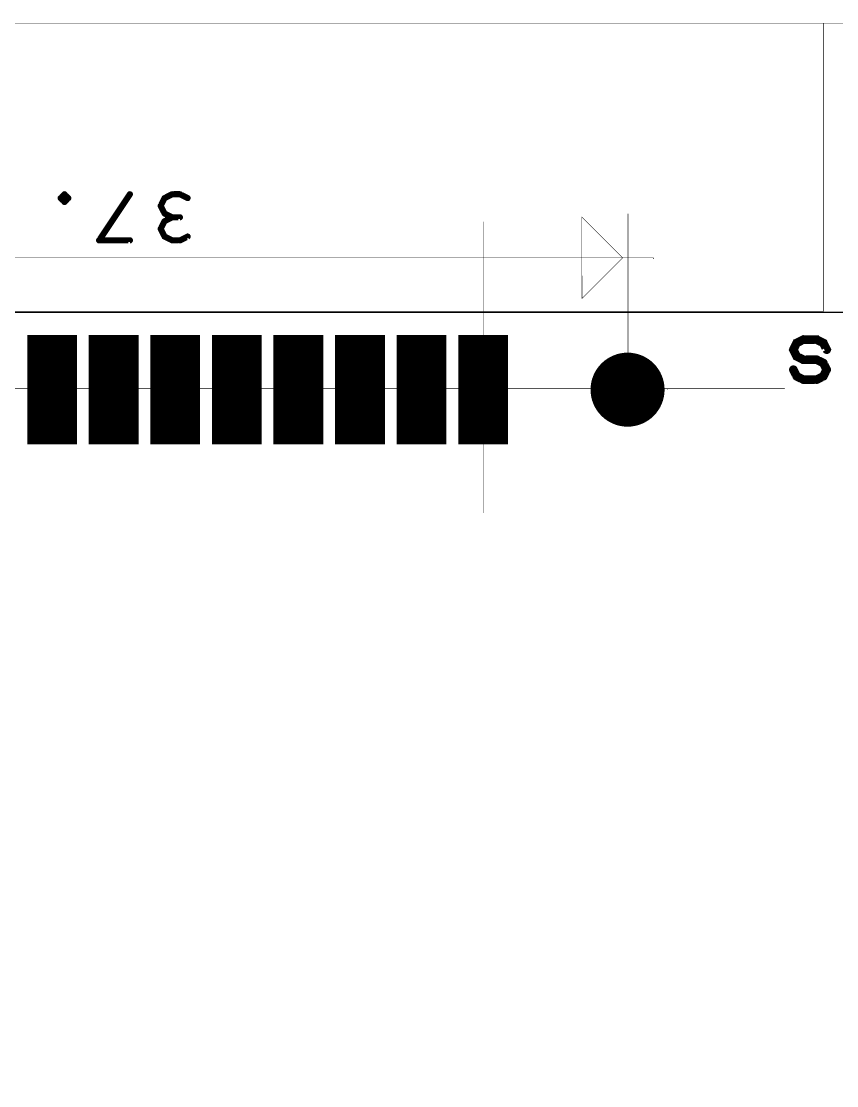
# Model space of a CAD drawing. Extents: x 1.5 to 98, y 12 to 104.4.
# Drawn here: x 64.88 to 81.69, y 82.44 to 104.4 of the extents above; entities that cross this region are included whole.
import ezdxf

# ---------------------------------------------------------------- set-up
doc = ezdxf.new("R2010")
doc.units = 0
doc.layers.get('0').update_dxf_attribs({"linetype": 'CONTINUOUS'})
for name, color, linetype in [('_BOARD', 254, 'CONTINUOUS'), ('_DRILL', 251, 'CONTINUOUS'), ('BOTTOM_SOLDER_MASK', 6, 'CONTINUOUS'), ('TOP_PASTE_MASK', 4, 'CONTINUOUS'), ('TOP_SILKSCREEN', 1, 'CONTINUOUS'), ('TOP_SOLDER_MASK', 2, 'CONTINUOUS')]:
    doc.layers.add(name, color=color, linetype=linetype)

# ---------------------------------------------------------------- blocks, each defined once
blk = doc.blocks.new('PS1')
at = {"const_width": 0.45}
blk.add_lwpolyline([(-0.225, -0.825), (0.225, -0.825), (0.225, 0.825), (-0.225, 0.825)], close=True, dxfattribs=at)
blk = doc.blocks.new('STYLE12')
at = {"const_width": 0.7}
blk.add_lwpolyline([(-0.35, 0, 1), (0.35, 0, 1)], format="xyb", close=True, dxfattribs=at)
blk = doc.blocks.new('_HOLE')
blk.add_circle((0, 0), 0.5)

msp = doc.modelspace()

# ---------------------------------------------------------------- linework, layer by layer
at = {"layer": '_BOARD', "color": 3}
msp.add_lwpolyline([(2.4, 12), (2.4, 104.4), (2.4, 104.4), (30.6, 104.4), (30.6, 104.4), (30.6, 98.4), (30.6, 98.4), (85.8, 98.4), (85.8, 98.4), (85.8, 104.4), (85.8, 104.4), (98, 104.4), (98, 104.4), (98, 12), (98, 12), (2.4, 12), (2.4, 12)], close=True, dxfattribs=at)
at = {"layer": 'TOP_SILKSCREEN', "color": 135}
for points in [[(35.025, 104.36, 0.01, 0.01, 0), (81.425, 104.36, 0, 0, 0), (81.425, 104.36, 0.005, 0.005, 0), (81.425, 104.3575, 0.005, 0.005, 1), (81.425, 104.3625, 0, 0, 0), (81.4275, 104.36, 0.005, 0.005, 1), (81.4225, 104.36, 0, 0, 0), (81.425, 104.36, 0, 0, 0), (81.425, 104.36, 0.01, 0.01, 0), (81.425, 98.42, 0.01, 0.01, 0), (81.425, 98.42, 0, 0, 0), (81.425, 98.42, 0.005, 0.005, 0), (81.4225, 98.42, 0.005, 0.005, 1), (81.4275, 98.42, 0, 0, 0), (81.425, 98.4175, 0.005, 0.005, 1), (81.425, 98.4225, 0, 0, 0), (81.425, 98.42, 0, 0, 0), (81.425, 98.42, 0.01, 0.01, 0), (35.025, 98.42, 0, 0, 0)], [(95.42, 104.3575, 0.005, 0.005, 1), (95.42, 104.3625, 0, 0, 0), (95.42, 104.36, 0, 0, 0), (95.42, 104.36, 0.01, 0.01, 0), (81.42, 104.36, 0.01, 0.01, 0), (81.42, 104.36, 0, 0, 0), (81.42, 104.36, 0.005, 0.005, 0), (81.42, 104.3625, 0.005, 0.005, 1), (81.42, 104.3575, 0, 0, 0)], [(65.7881, 100.8094, 0.0635, 0.0635, 1), (65.7431, 100.8544, 0, 0, 0), (65.7656, 100.8319, 0, 0, 0), (65.7656, 100.8319, 0.127, 0.127, 0), (65.6862, 100.7525, 0.127, 0.127, 0), (65.6862, 100.7525, 0, 0, 0), (65.6862, 100.7525, 0.0635, 0.0635, 0), (65.6637, 100.775, 0.0635, 0.0635, 1), (65.7087, 100.73, 0, 0, 0)], [(65.7087, 100.775, 0.0635, 0.0635, 1), (65.6637, 100.73, 0, 0, 0), (65.6862, 100.7525, 0, 0, 0), (65.6862, 100.7525, 0.127, 0.127, 0), (65.7656, 100.6731, 0.127, 0.127, 0), (65.7656, 100.6731, 0, 0, 0), (65.7656, 100.6731, 0.0635, 0.0635, 0), (65.7431, 100.6506, 0.0635, 0.0635, 1), (65.7881, 100.6956, 0, 0, 0)], [(65.8225, 100.73, 0.0635, 0.0635, 1), (65.8675, 100.775, 0, 0, 0), (65.845, 100.7525, 0, 0, 0), (65.845, 100.7525, 0.127, 0.127, 0), (65.7656, 100.8319, 0.127, 0.127, 0), (65.7656, 100.8319, 0, 0, 0), (65.7656, 100.8319, 0.0635, 0.0635, 0), (65.7881, 100.8544, 0.0635, 0.0635, 1), (65.7431, 100.8094, 0, 0, 0)], [(65.7431, 100.6956, 0.0635, 0.0635, 1), (65.7881, 100.6506, 0, 0, 0), (65.7656, 100.6731, 0, 0, 0), (65.7656, 100.6731, 0.127, 0.127, 0), (65.845, 100.7525, 0.127, 0.127, 0), (65.845, 100.7525, 0, 0, 0), (65.845, 100.7525, 0.0635, 0.0635, 0), (65.8675, 100.73, 0.0635, 0.0635, 1), (65.8225, 100.775, 0, 0, 0)], [(67.1415, 100.8143, 0.0635, 0.0635, 1), (67.0885, 100.8495, 0, 0, 0), (67.115, 100.8319, 0, 0, 0), (67.115, 100.8319, 0.127, 0.127, 0), (66.48, 99.8794, 0.127, 0.127, 0), (66.48, 99.8794, 0, 0, 0), (66.48, 99.8794, 0.0635, 0.0635, 0), (66.4535, 99.897, 0.0635, 0.0635, 1), (66.5065, 99.8618, 0, 0, 0)], [(67.8578, 100.7383, 0.0635, 0.0635, 1), (67.801, 100.7667, 0, 0, 0), (67.8294, 100.7525, 0, 0, 0), (67.8294, 100.7525, 0.127, 0.127, 0), (67.75, 100.5937, 0.127, 0.127, 0), (67.75, 100.5937, 0, 0, 0), (67.75, 100.5937, 0.0635, 0.0635, 0), (67.7216, 100.6079, 0.0635, 0.0635, 1), (67.7784, 100.5795, 0, 0, 0)], [(68.0023, 100.8035, 0.0635, 0.0635, 1), (67.9739, 100.8603, 0, 0, 0), (67.9881, 100.8319, 0, 0, 0), (67.9881, 100.8319, 0.127, 0.127, 0), (67.8294, 100.7525, 0.127, 0.127, 0), (67.8294, 100.7525, 0, 0, 0), (67.8294, 100.7525, 0.0635, 0.0635, 0), (67.8152, 100.7809, 0.0635, 0.0635, 1), (67.8436, 100.7241, 0, 0, 0)], [(68.1469, 100.8001, 0.0635, 0.0635, 1), (68.1469, 100.8637, 0, 0, 0), (68.1469, 100.8319, 0, 0, 0), (68.1469, 100.8319, 0.127, 0.127, 0), (67.9881, 100.8319, 0.127, 0.127, 0), (67.9881, 100.8319, 0, 0, 0), (67.9881, 100.8319, 0.0635, 0.0635, 0), (67.9881, 100.8637, 0.0635, 0.0635, 1), (67.9881, 100.8001, 0, 0, 0)], [(68.2914, 100.7241, 0.0635, 0.0635, 1), (68.3198, 100.7809, 0, 0, 0), (68.3056, 100.7525, 0, 0, 0), (68.3056, 100.7525, 0.127, 0.127, 0), (68.1469, 100.8319, 0.127, 0.127, 0), (68.1469, 100.8319, 0, 0, 0), (68.1469, 100.8319, 0.0635, 0.0635, 0), (68.1611, 100.8603, 0.0635, 0.0635, 1), (68.1327, 100.8035, 0, 0, 0)], [(67.7784, 100.6079, 0.0635, 0.0635, 1), (67.7216, 100.5795, 0, 0, 0), (67.75, 100.5937, 0, 0, 0), (67.75, 100.5937, 0.127, 0.127, 0), (67.8294, 100.435, 0.127, 0.127, 0), (67.8294, 100.435, 0, 0, 0), (67.8294, 100.435, 0.0635, 0.0635, 0), (67.801, 100.4208, 0.0635, 0.0635, 1), (67.8578, 100.4492, 0, 0, 0)], [(67.8578, 100.262, 0.0635, 0.0635, 1), (67.801, 100.2904, 0, 0, 0), (67.8294, 100.2762, 0, 0, 0), (67.8294, 100.2762, 0.127, 0.127, 0), (67.75, 100.1175, 0.127, 0.127, 0), (67.75, 100.1175, 0, 0, 0), (67.75, 100.1175, 0.0635, 0.0635, 0), (67.7216, 100.1317, 0.0635, 0.0635, 1), (67.7784, 100.1033, 0, 0, 0)], [(67.8436, 100.4634, 0.0635, 0.0635, 1), (67.8152, 100.4066, 0, 0, 0), (67.8294, 100.435, 0, 0, 0), (67.8294, 100.435, 0.127, 0.127, 0), (67.9881, 100.3556, 0.127, 0.127, 0), (67.9881, 100.3556, 0, 0, 0), (67.9881, 100.3556, 0.0635, 0.0635, 0), (67.9739, 100.3272, 0.0635, 0.0635, 1), (68.0023, 100.384, 0, 0, 0)], [(68.0023, 100.3272, 0.0635, 0.0635, 1), (67.9739, 100.384, 0, 0, 0), (67.9881, 100.3556, 0, 0, 0), (67.9881, 100.3556, 0.127, 0.127, 0), (67.8294, 100.2762, 0.127, 0.127, 0), (67.8294, 100.2762, 0, 0, 0), (67.8294, 100.2762, 0.0635, 0.0635, 0), (67.8152, 100.3046, 0.0635, 0.0635, 1), (67.8436, 100.2478, 0, 0, 0)], [(67.9881, 100.3874, 0.0635, 0.0635, 1), (67.9881, 100.3238, 0, 0, 0), (67.9881, 100.3556, 0, 0, 0), (67.9881, 100.3556, 0.127, 0.127, 0), (68.1469, 100.3556, 0.127, 0.127, 0), (68.1469, 100.3556, 0, 0, 0), (68.1469, 100.3556, 0.0635, 0.0635, 0), (68.1469, 100.3238, 0.0635, 0.0635, 1), (68.1469, 100.3874, 0, 0, 0)], [(77.3875, 96.87, 0.005, 0.005, 1), (77.3925, 96.87, 0, 0, 0), (77.39, 96.87, 0, 0, 0), (77.39, 96.87, 0.01, 0.01, 0), (77.39, 100.43, 0.01, 0.01, 0), (77.39, 100.43, 0, 0, 0), (77.39, 100.43, 0.005, 0.005, 0), (77.3925, 100.43, 0.005, 0.005, 1), (77.3875, 100.43, 0, 0, 0)], [(67.7784, 100.1317, 0.0635, 0.0635, 1), (67.7216, 100.1033, 0, 0, 0), (67.75, 100.1175, 0, 0, 0), (67.75, 100.1175, 0.127, 0.127, 0), (67.8294, 99.9587, 0.127, 0.127, 0), (67.8294, 99.9587, 0, 0, 0), (67.8294, 99.9587, 0.0635, 0.0635, 0), (67.801, 99.9445, 0.0635, 0.0635, 1), (67.8578, 99.9729, 0, 0, 0)], [(74.3975, 94.26, 0.005, 0.005, 1), (74.4025, 94.26, 0, 0, 0), (74.4, 94.26, 0, 0, 0), (74.4, 94.26, 0.01, 0.01, 0), (74.4, 100.26, 0.01, 0.01, 0), (74.4, 100.26, 0, 0, 0), (74.4, 100.26, 0.005, 0.005, 0), (74.4025, 100.26, 0.005, 0.005, 1), (74.3975, 100.26, 0, 0, 0)], [(66.48, 99.9112, 0.0635, 0.0635, 1), (66.48, 99.8476, 0, 0, 0), (66.48, 99.8794, 0, 0, 0), (66.48, 99.8794, 0.127, 0.127, 0), (67.115, 99.8794, 0.127, 0.127, 0), (67.115, 99.8794, 0, 0, 0), (67.115, 99.8794, 0.0635, 0.0635, 0), (67.115, 99.8476, 0.0635, 0.0635, 1), (67.115, 99.9112, 0, 0, 0)], [(67.8436, 99.9871, 0.0635, 0.0635, 1), (67.8152, 99.9303, 0, 0, 0), (67.8294, 99.9587, 0, 0, 0), (67.8294, 99.9587, 0.127, 0.127, 0), (67.9881, 99.8794, 0.127, 0.127, 0), (67.9881, 99.8794, 0, 0, 0), (67.9881, 99.8794, 0.0635, 0.0635, 0), (67.9739, 99.851, 0.0635, 0.0635, 1), (68.0023, 99.9078, 0, 0, 0)], [(67.9881, 99.9112, 0.0635, 0.0635, 1), (67.9881, 99.8476, 0, 0, 0), (67.9881, 99.8794, 0, 0, 0), (67.9881, 99.8794, 0.127, 0.127, 0), (68.1469, 99.8794, 0.127, 0.127, 0), (68.1469, 99.8794, 0, 0, 0), (68.1469, 99.8794, 0.0635, 0.0635, 0), (68.1469, 99.8476, 0.0635, 0.0635, 1), (68.1469, 99.9112, 0, 0, 0)], [(68.1327, 99.9078, 0.0635, 0.0635, 1), (68.1611, 99.851, 0, 0, 0), (68.1469, 99.8794, 0, 0, 0), (68.1469, 99.8794, 0.127, 0.127, 0), (68.3056, 99.9587, 0.127, 0.127, 0), (68.3056, 99.9587, 0, 0, 0), (68.3056, 99.9587, 0.0635, 0.0635, 0), (68.3198, 99.9303, 0.0635, 0.0635, 1), (68.2914, 99.9871, 0, 0, 0)], [(77.9075, 99.5, 0.005, 0.005, 1), (77.9125, 99.5, 0, 0, 0), (77.91, 99.5, 0, 0, 0), (77.91, 99.5, 0.01, 0.01, 0), (77.91, 99.52, 0, 0, 0), (77.91, 99.52, 0.005, 0.005, 0), (77.9125, 99.52, 0.005, 0.005, 1), (77.9075, 99.52, 0, 0, 0), (77.91, 99.5175, 0.005, 0.005, 1), (77.91, 99.5225, 0, 0, 0), (77.91, 99.52, 0, 0, 0), (77.91, 99.52, 0.01, 0.01, 0), (39.52, 99.52, 0.01, 0.01, 0), (39.52, 99.52, 0, 0, 0), (39.52, 99.52, 0.005, 0.005, 0), (39.52, 99.5225, 0.005, 0.005, 1), (39.52, 99.5175, 0, 0, 0)], [(80.8489, 97.8023, 0.0889, 0.0889, 1), (80.8887, 97.7227, 0, 0, 0), (80.8688, 97.7625, 0, 0, 0), (80.8688, 97.7625, 0.1778, 0.1778, 0), (81.0063, 97.8313, 0.1778, 0.1778, 0), (81.0063, 97.8313, 0, 0, 0), (81.0063, 97.8313, 0.0889, 0.0889, 0), (81.0262, 97.7915, 0.0889, 0.0889, 1), (80.9864, 97.8711, 0, 0, 0)], [(81.0063, 97.8758, 0.0889, 0.0889, 1), (81.0063, 97.7868, 0, 0, 0), (81.0063, 97.8313, 0, 0, 0), (81.0063, 97.8313, 0.1778, 0.1778, 0), (81.2813, 97.8313, 0.1778, 0.1778, 0), (81.2813, 97.8313, 0, 0, 0), (81.2813, 97.8313, 0.0889, 0.0889, 0), (81.2813, 97.7868, 0.0889, 0.0889, 1), (81.2813, 97.8758, 0, 0, 0)], [(81.3012, 97.8711, 0.0889, 0.0889, 1), (81.2614, 97.7915, 0, 0, 0), (81.2813, 97.8313, 0, 0, 0), (81.2813, 97.8313, 0.1778, 0.1778, 0), (81.4188, 97.7625, 0.1778, 0.1778, 0), (81.4188, 97.7625, 0, 0, 0), (81.4188, 97.7625, 0.0889, 0.0889, 0), (81.3989, 97.7227, 0.0889, 0.0889, 1), (81.4387, 97.8023, 0, 0, 0)], [(80.7602, 97.6449, 0.0889, 0.0889, 1), (80.8398, 97.6051, 0, 0, 0), (80.8, 97.625, 0, 0, 0), (80.8, 97.625, 0.1778, 0.1778, 0), (80.8688, 97.7625, 0.1778, 0.1778, 0), (80.8688, 97.7625, 0, 0, 0), (80.8688, 97.7625, 0.0889, 0.0889, 0), (80.9086, 97.7426, 0.0889, 0.0889, 1), (80.829, 97.7824, 0, 0, 0)], [(80.829, 97.4676, 0.0889, 0.0889, 1), (80.9086, 97.5074, 0, 0, 0), (80.8688, 97.4875, 0, 0, 0), (80.8688, 97.4875, 0.1778, 0.1778, 0), (80.8, 97.625, 0.1778, 0.1778, 0), (80.8, 97.625, 0, 0, 0), (80.8, 97.625, 0.0889, 0.0889, 0), (80.8398, 97.6449, 0.0889, 0.0889, 1), (80.7602, 97.6051, 0, 0, 0)], [(81.4586, 97.7824, 0.0889, 0.0889, 1), (81.379, 97.7426, 0, 0, 0), (81.4188, 97.7625, 0, 0, 0), (81.4188, 97.7625, 0.1778, 0.1778, 0), (81.4875, 97.625, 0.1778, 0.1778, 0), (81.4875, 97.625, 0, 0, 0), (81.4875, 97.625, 0.0889, 0.0889, 0), (81.4477, 97.6051, 0.0889, 0.0889, 1), (81.5273, 97.6449, 0, 0, 0)], [(80.9864, 97.379, 0.0889, 0.0889, 1), (81.0262, 97.4586, 0, 0, 0), (81.0063, 97.4188, 0, 0, 0), (81.0063, 97.4188, 0.1778, 0.1778, 0), (80.8688, 97.4875, 0.1778, 0.1778, 0), (80.8688, 97.4875, 0, 0, 0), (80.8688, 97.4875, 0.0889, 0.0889, 0), (80.8887, 97.5273, 0.0889, 0.0889, 1), (80.8489, 97.4477, 0, 0, 0)], [(81.2813, 97.3743, 0.0889, 0.0889, 1), (81.2813, 97.4633, 0, 0, 0), (81.2813, 97.4188, 0, 0, 0), (81.2813, 97.4188, 0.1778, 0.1778, 0), (81.0063, 97.4188, 0.1778, 0.1778, 0), (81.0063, 97.4188, 0, 0, 0), (81.0063, 97.4188, 0.0889, 0.0889, 0), (81.0063, 97.4633, 0.0889, 0.0889, 1), (81.0063, 97.3743, 0, 0, 0)], [(81.3989, 97.3102, 0.0889, 0.0889, 1), (81.4387, 97.3898, 0, 0, 0), (81.4188, 97.35, 0, 0, 0), (81.4188, 97.35, 0.1778, 0.1778, 0), (81.2813, 97.4188, 0.1778, 0.1778, 0), (81.2813, 97.4188, 0, 0, 0), (81.2813, 97.4188, 0.0889, 0.0889, 0), (81.3012, 97.4586, 0.0889, 0.0889, 1), (81.2614, 97.379, 0, 0, 0)], [(80.8398, 97.2324, 0.0889, 0.0889, 1), (80.7602, 97.1926, 0, 0, 0), (80.8, 97.2125, 0, 0, 0), (80.8, 97.2125, 0.1778, 0.1778, 0), (80.8688, 97.075, 0.1778, 0.1778, 0), (80.8688, 97.075, 0, 0, 0), (80.8688, 97.075, 0.0889, 0.0889, 0), (80.829, 97.0551, 0.0889, 0.0889, 1), (80.9086, 97.0949, 0, 0, 0)], [(81.4477, 97.1926, 0.0889, 0.0889, 1), (81.5273, 97.2324, 0, 0, 0), (81.4875, 97.2125, 0, 0, 0), (81.4875, 97.2125, 0.1778, 0.1778, 0), (81.4188, 97.35, 0.1778, 0.1778, 0), (81.4188, 97.35, 0, 0, 0), (81.4188, 97.35, 0.0889, 0.0889, 0), (81.4586, 97.3699, 0.0889, 0.0889, 1), (81.379, 97.3301, 0, 0, 0)], [(81.379, 97.0949, 0.0889, 0.0889, 1), (81.4586, 97.0551, 0, 0, 0), (81.4188, 97.075, 0, 0, 0), (81.4188, 97.075, 0.1778, 0.1778, 0), (81.4875, 97.2125, 0.1778, 0.1778, 0), (81.4875, 97.2125, 0, 0, 0), (81.4875, 97.2125, 0.0889, 0.0889, 0), (81.5273, 97.1926, 0.0889, 0.0889, 1), (81.4477, 97.2324, 0, 0, 0)], [(80.8887, 97.1148, 0.0889, 0.0889, 1), (80.8489, 97.0352, 0, 0, 0), (80.8688, 97.075, 0, 0, 0), (80.8688, 97.075, 0.1778, 0.1778, 0), (81.0063, 97.0063, 0.1778, 0.1778, 0), (81.0063, 97.0063, 0, 0, 0), (81.0063, 97.0063, 0.0889, 0.0889, 0), (80.9864, 96.9665, 0.0889, 0.0889, 1), (81.0262, 97.0461, 0, 0, 0)], [(81.0063, 97.0508, 0.0889, 0.0889, 1), (81.0063, 96.9618, 0, 0, 0), (81.0063, 97.0063, 0, 0, 0), (81.0063, 97.0063, 0.1778, 0.1778, 0), (81.2813, 97.0063, 0.1778, 0.1778, 0), (81.2813, 97.0063, 0, 0, 0), (81.2813, 97.0063, 0.0889, 0.0889, 0), (81.2813, 96.9618, 0.0889, 0.0889, 1), (81.2813, 97.0508, 0, 0, 0)], [(81.2614, 97.0461, 0.0889, 0.0889, 1), (81.3012, 96.9665, 0, 0, 0), (81.2813, 97.0063, 0, 0, 0), (81.2813, 97.0063, 0.1778, 0.1778, 0), (81.4188, 97.075, 0.1778, 0.1778, 0), (81.4188, 97.075, 0, 0, 0), (81.4188, 97.075, 0.0889, 0.0889, 0), (81.4387, 97.0352, 0.0889, 0.0889, 1), (81.3989, 97.1148, 0, 0, 0)], [(78.2075, 96.8, 0.005, 0.005, 1), (78.2125, 96.8, 0, 0, 0), (78.21, 96.8, 0, 0, 0), (78.21, 96.8, 0.01, 0.01, 0), (78.21, 96.82, 0, 0, 0), (78.21, 96.82, 0.005, 0.005, 0), (78.2125, 96.82, 0.005, 0.005, 1), (78.2075, 96.82, 0, 0, 0), (78.21, 96.8175, 0.005, 0.005, 1), (78.21, 96.8225, 0, 0, 0), (78.21, 96.82, 0, 0, 0), (78.21, 96.82, 0.01, 0.01, 0), (39.82, 96.82, 0.01, 0.01, 0), (39.82, 96.82, 0, 0, 0), (39.82, 96.82, 0.005, 0.005, 0), (39.82, 96.8225, 0.005, 0.005, 1), (39.82, 96.8175, 0, 0, 0)], [(74.625, 96.8225, 0.005, 0.005, 1), (74.625, 96.8175, 0, 0, 0), (74.625, 96.82, 0, 0, 0), (74.625, 96.82, 0.01, 0.01, 0), (80.625, 96.82, 0.01, 0.01, 0), (80.625, 96.82, 0, 0, 0), (80.625, 96.82, 0.005, 0.005, 0), (80.625, 96.8175, 0.005, 0.005, 1), (80.625, 96.8225, 0, 0, 0)]]:
    msp.add_lwpolyline(points, format="xyseb", dxfattribs=at)
for points in [[(77.2782, 99.5182, 0.005, 0.005, 1), (77.2818, 99.5218, 0, 0, 0), (77.28, 99.52, 0, 0, 0), (77.28, 99.52, 0.01, 0.01, 0), (76.435, 100.365, 0, 0, 0), (76.435, 100.365, 0.005, 0.005, 0), (76.4368, 100.3668, 0.005, 0.005, 1), (76.4332, 100.3632, 0, 0, 0), (76.4375, 100.365, 0.005, 0.005, 1), (76.4325, 100.365, 0, 0, 0), (76.435, 100.365, 0, 0, 0), (76.435, 100.365, 0.01, 0.01, 0), (76.44, 98.68, 0, 0, 0), (76.44, 98.68, 0.005, 0.005, 0), (76.4375, 98.68, 0.005, 0.005, 1), (76.4425, 98.68, 0, 0, 0), (76.4382, 98.6818, 0.005, 0.005, 1), (76.4418, 98.6782, 0, 0, 0), (76.44, 98.68, 0, 0, 0), (76.44, 98.68, 0.01, 0.01, 0), (77.28, 99.52, 0.01, 0.01, 0), (77.28, 99.52, 0, 0, 0), (77.28, 99.52, 0.005, 0.005, 0), (77.2818, 99.5182, 0.005, 0.005, 1), (77.2782, 99.5218, 0, 0, 0)], [(77.39, 96.1525, 0.005, 0.005, 1), (77.39, 96.1475, 0, 0, 0), (77.39, 96.15, 0, 0, 0), (77.39, 96.15, 0.01, 0.01, 1), (77.39, 97.45, 0, 0, 0), (77.39, 97.45, 0.005, 0.005, 0), (77.39, 97.4525, 0.005, 0.005, 1), (77.39, 97.4475, 0, 0, 0), (77.39, 97.4475, 0.005, 0.005, 1), (77.39, 97.4525, 0, 0, 0), (77.39, 97.45, 0, 0, 0), (77.39, 97.45, 0.01, 0.01, 1), (77.39, 96.15, 0.01, 0.01, 0), (77.39, 96.15, 0, 0, 0), (77.39, 96.15, 0.005, 0.005, 0), (77.39, 96.1475, 0.005, 0.005, 1), (77.39, 96.1525, 0, 0, 0)]]:
    msp.add_lwpolyline(points, format="xyseb", close=True, dxfattribs=at)

# ---------------------------------------------------------------- block references
at = {"layer": '_DRILL', "xscale": 1.4, "yscale": 1.4}
msp.add_blockref('_HOLE', (77.38, 96.8), dxfattribs=at)
at = {"layer": 'BOTTOM_SOLDER_MASK', "color": 11, "xscale": 1.091, "yscale": 1.091}
msp.add_blockref('STYLE12', (77.38, 96.8), dxfattribs=at)
at = {"layer": 'TOP_PASTE_MASK', "color": 12, "rotation": 180}
for p in [(65.51, 96.8), (66.78, 96.8), (68.05, 96.8), (69.32, 96.8), (70.59, 96.8), (71.86, 96.8), (73.13, 96.8), (74.4, 96.8)]:
    msp.add_blockref('PS1', p, dxfattribs=at)
at = {"layer": 'TOP_SOLDER_MASK', "color": 12, "xscale": 1.141, "yscale": 1.06, "rotation": 180}
for p in [(65.51, 96.8), (66.78, 96.8), (68.05, 96.8), (69.32, 96.8), (70.59, 96.8), (71.86, 96.8), (73.13, 96.8), (74.4, 96.8)]:
    msp.add_blockref('PS1', p, dxfattribs=at)
at = {"layer": 'TOP_SOLDER_MASK', "color": 11, "xscale": 1.091, "yscale": 1.091}
msp.add_blockref('STYLE12', (77.38, 96.8), dxfattribs=at)

doc.saveas('drawing.dxf')
